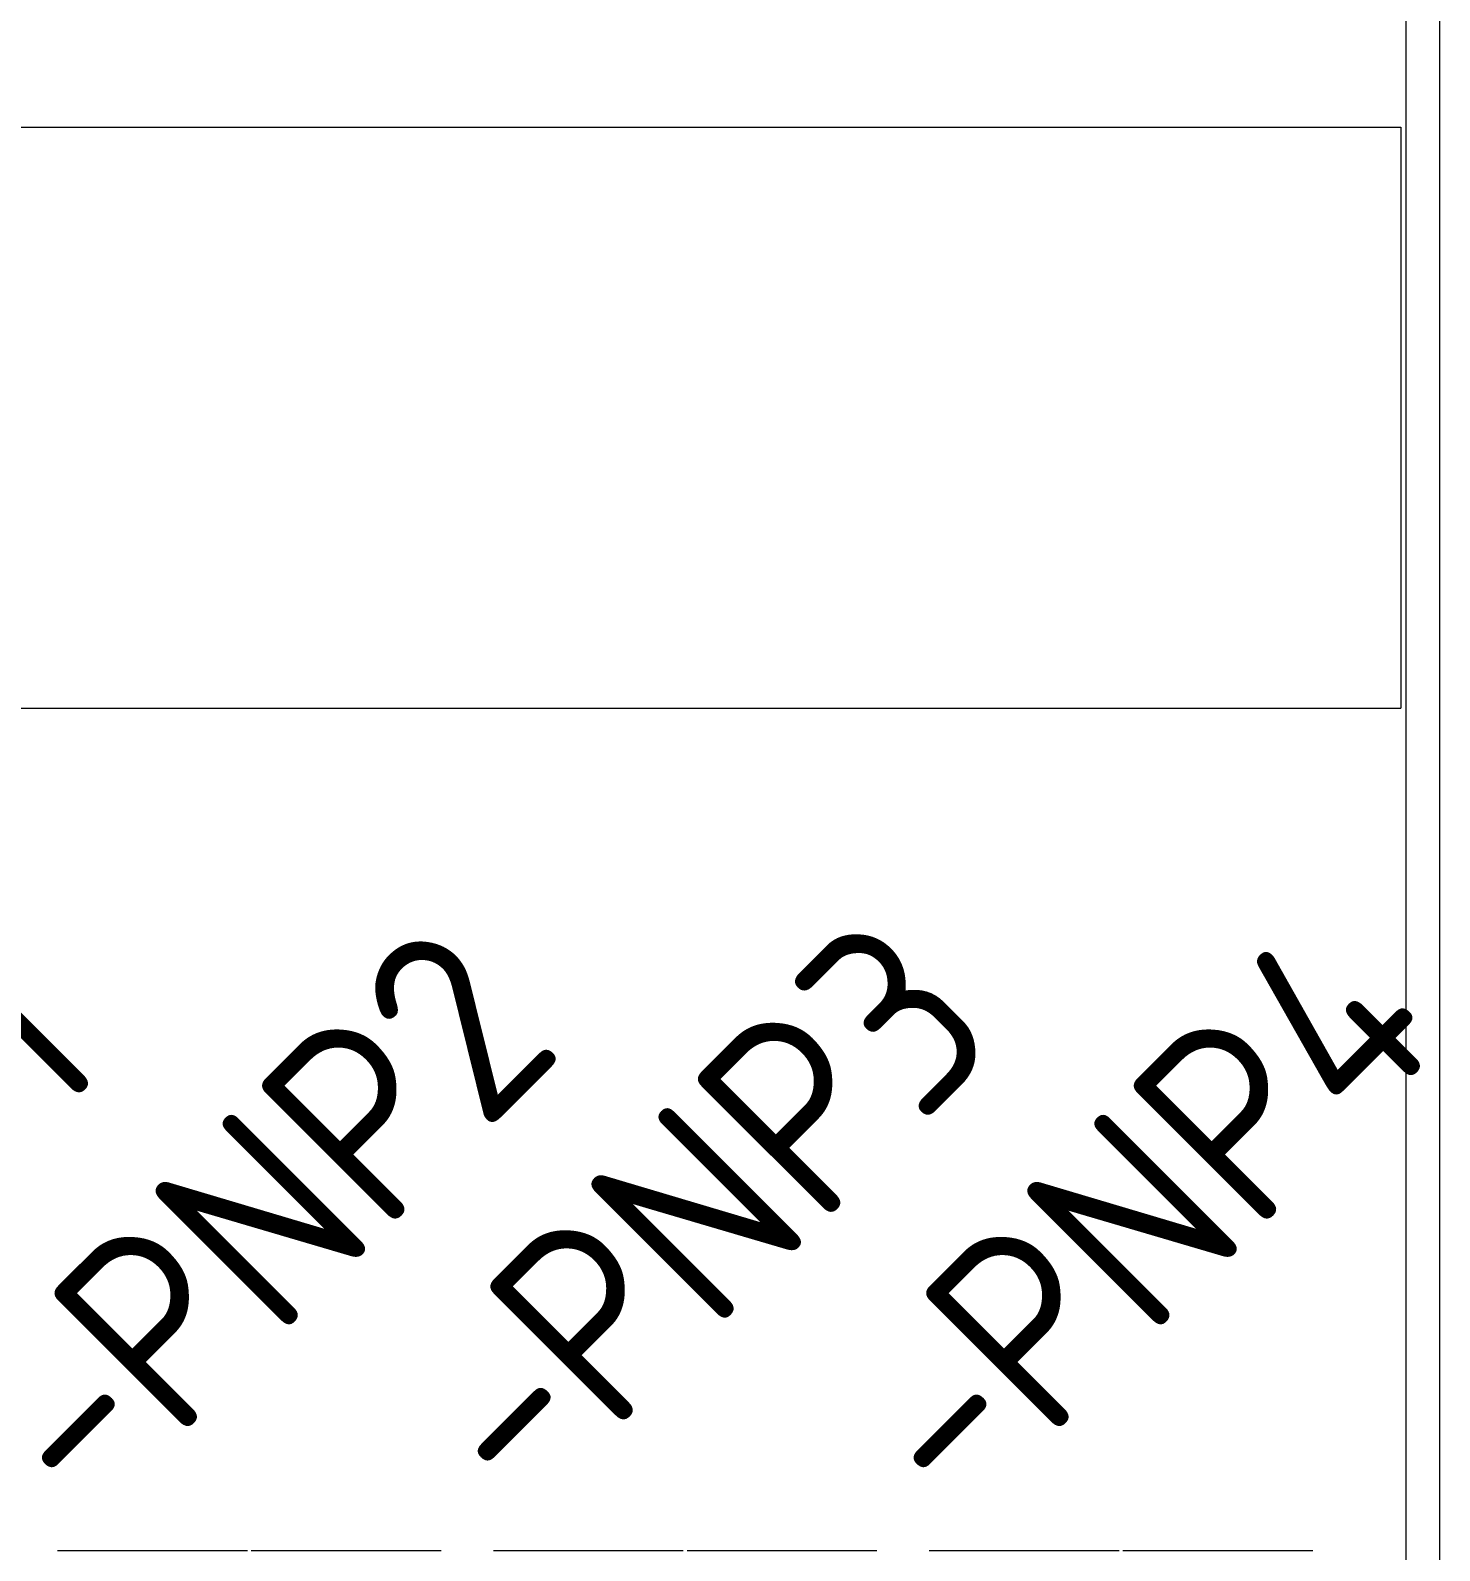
# Model space of a CAD drawing. Header units: millimetres. Extents: x 1359 to 3577, y 1336 to 3557.
# Drawn here: x 2274.6 to 2420.1, y 1889.5 to 2046.6 of the extents above; entities that cross this region are included whole.
import ezdxf

# ---------------------------------------------------------------- set-up
doc = ezdxf.new("R2010")
doc.units = ezdxf.units.MM
doc.layers.add('000-PI-Oprema', color=30, linetype='Continuous', lineweight=5)
doc.layers.add('000-PI-ORMAR', color=2, linetype='Continuous')
doc.layers.add('002-PI-Kabelska kanalica', color=150, linetype='Continuous')
doc.styles.add('PI0', font='isocpeur.ttf', dxfattribs={"width": 0.9})

msp = doc.modelspace()

# ---------------------------------------------------------------- linework, layer by layer
at = {"layer": '000-PI-Oprema', "color": 0, "linetype": 'ByBlock', "lineweight": 0}
for p, q in [((2277.38, 1889.54), (2296.98, 1889.54)), ((2297.38, 1889.54), (2316.98, 1889.54)), ((2322.38, 1889.54), (2341.98, 1889.54)), ((2342.38, 1889.54), (2361.98, 1889.54)), ((2367.38, 1889.54), (2386.98, 1889.54)), ((2387.38, 1889.54), (2406.98, 1889.54))]:
    msp.add_line(p, q, dxfattribs=at)
at = {"layer": '000-PI-ORMAR', "color": 0, "linetype": 'ByBlock', "lineweight": 0}
msp.add_line((2420.07, 3351.56), (2420.07, 1461.56), dxfattribs=at)
at = {"layer": '002-PI-Kabelska kanalica', "color": 0, "linetype": 'ByBlock', "lineweight": 0}
for p, q in [((2416.57, 3351.56), (2416.57, 1679.56)), ((1601.07, 2036.56), (2416.07, 2036.56)), ((2416.07, 2036.56), (2416.07, 1976.56)), ((1601.07, 1976.56), (2416.07, 1976.56))]:
    msp.add_line(p, q, dxfattribs=at)

# ---------------------------------------------------------------- texts
at = {"layer": '002-PI-Kabelska kanalica', "color": 0, "linetype": 'ByBlock', "lineweight": 0, "style": 'PI0', "width": 0.9}
for s, p in [('-PNP3', (2325.8, 1892.65)), ('-PNP1', (2235.8, 1892.65)), ('-PNP2', (2280.8, 1891.96)), ('-PNP4', (2370.8, 1891.96))]:
    msp.add_text(s, height=20, rotation=45, dxfattribs=at).set_placement(p)

doc.saveas('drawing.dxf')
